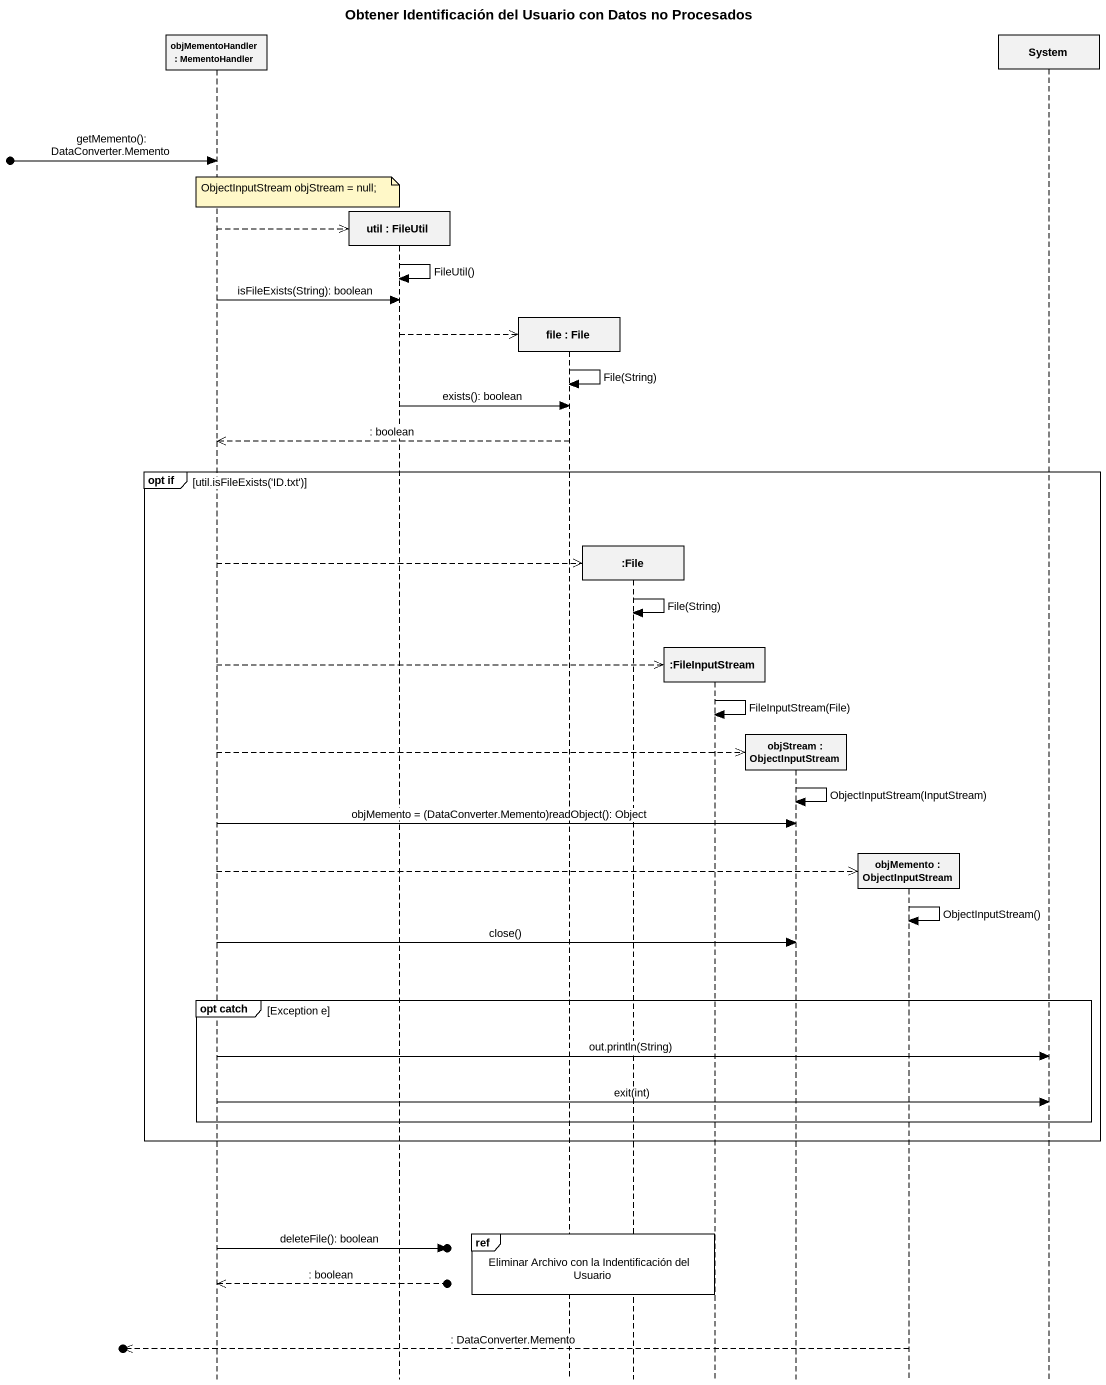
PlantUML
@startuml
title Obtener Identificación del Usuario con Datos no Procesados
hide footbox
participant "objMementoHandler : MementoHandler" as objMementoHandler
participant "util : FileUtil" as util
participant "file : File" as file_
participant ":File" as File_
participant ":FileInputStream" as FileInputStream
participant "objStream : ObjectInputStream" as objStream
participant "objMemento : ObjectInputStream" as objMemento
participant System

[o-> objMementoHandler : getMemento(): DataConverter.Memento
note over objMementoHandler : ObjectInputStream objStream = null;
objMementoHandler -->> util **
util -> util : FileUtil()
objMementoHandler -> util : isFileExists(String): boolean
util -->> file_ **
file_ -> file_ : File(String)
util -> file_ : exists(): boolean
file_ -->> objMementoHandler : : boolean
group opt if [util.isFileExists('ID.txt')]
  objMementoHandler -->> File_ **
  File_ -> File_ : File(String)
  objMementoHandler -->> FileInputStream **
  FileInputStream -> FileInputStream : FileInputStream(File)
  objMementoHandler -->> objStream **
  objStream -> objStream : ObjectInputStream(InputStream)
  objMementoHandler -> objStream : objMemento = (DataConverter.Memento)readObject(): Object
  objMementoHandler -->> objMemento **
  objMemento -> objMemento : ObjectInputStream()
  objMementoHandler -> objStream : close()
  group opt catch [Exception e]
    objMementoHandler -> System : out.println(String)
    objMementoHandler -> System : exit(int)
  end
end
ref over file_, File_, FileInputStream : Eliminar Archivo con la Indentificación del Usuario
objMementoHandler ->o] : deleteFile(): boolean
objMementoHandler <<--o] : : boolean
[o<<-- objMemento : : DataConverter.Memento
@enduml
